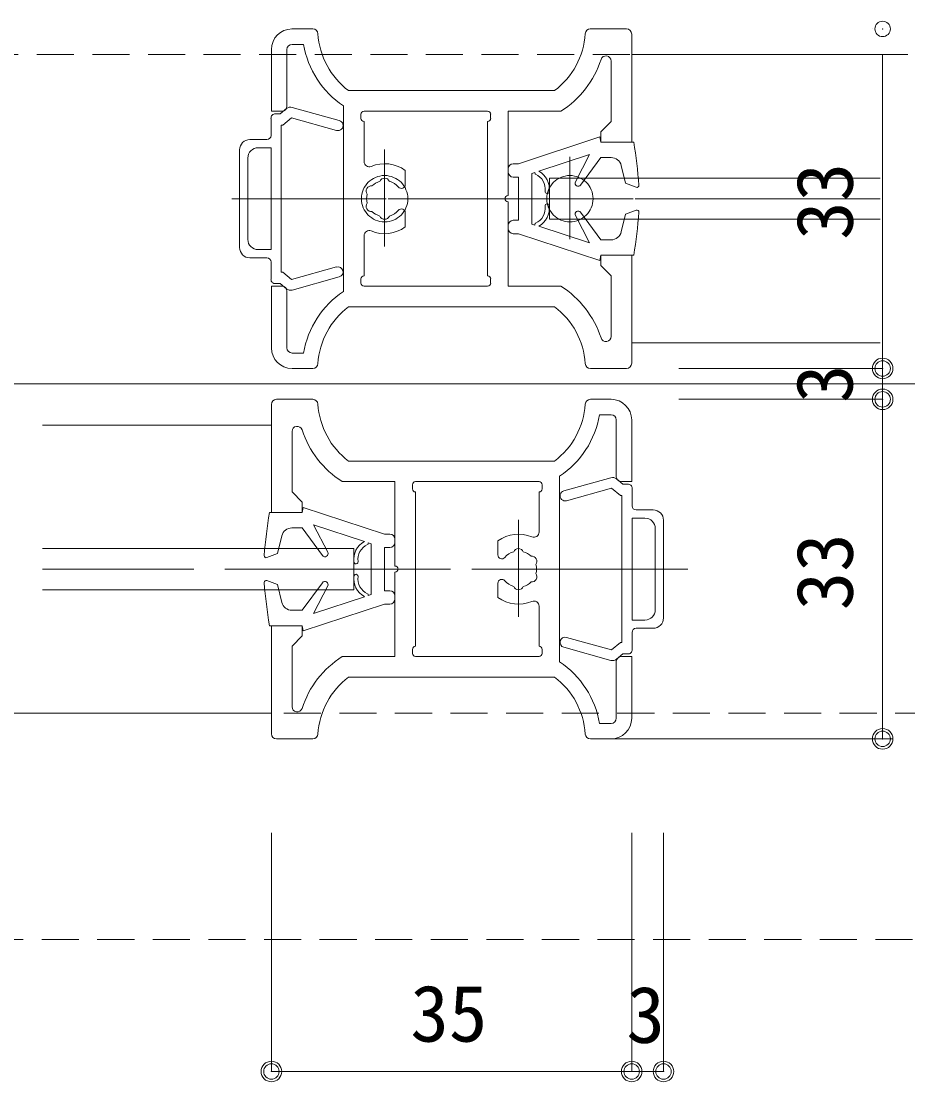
# Model space of a CAD drawing. Units: millimetres on the paper, enlarged 5 times, with parts at other scales. Extents: x -992 to 1008, y -685 to 700.
# Drawn here: x -296.3 to -152.7, y -353.1 to -181.3 of the extents above; entities that cross this region are included whole.
import ezdxf
from ezdxf.enums import TextEntityAlignment as Align

# ---------------------------------------------------------------- set-up
doc = ezdxf.new("R2010")
doc.units = ezdxf.units.MM
doc.header["$LTSCALE"] = 5
doc.header["$PDMODE"] = 32
doc.header["$PDSIZE"] = 2.5
for name, pattern in [('CHAIN1', [8, 5, -1, 1, -1]), ('DASHED1', [1.8, 1.2, -0.6]), ('DOUBLE_CHAIN1', [8.8, 5, -1, 0.6, -0.6, 0.6, -1])]:
    doc.linetypes.add(name, pattern=pattern)
doc.layers.add('2-0_18', color=7, linetype='Continuous', lineweight=18)
doc.styles.add('ＭＳ ゴシック', font='')
doc.styles.get('ＭＳ ゴシック').set_extended_font_data('MS Gothic')

msp = doc.modelspace()

# ---------------------------------------------------------------- linework, layer by layer
at = {"layer": '2-0_18', "lineweight": 20}
for p, q in [((-252.437, -182.599), (-249.038, -182.599)), ((-204.127, -182.599), (-198.231, -182.599)), ((-752.335, -240.099), (-49.747, -240.099)), ((-200.749, -297.599), (-155.118, -297.599))]:
    msp.add_line(p, q, dxfattribs=at)
at = {"layer": '2-0_18'}
for p, q in [((-252.416, -182.599), (-249.057, -182.599)), ((-204.109, -182.599), (-198.249, -182.599)), ((-197.416, -183.432), (-197.416, -200.932)), ((-250.54, -185.099), (-252.416, -185.099)), ((-255.749, -195.932), (-255.749, -185.932)), ((-253.249, -185.932), (-253.249, -195.099)), ((-157.172, -186.766), (-197.416, -186.766)), ((-200.749, -187.803), (-200.749, -197.599)), ((-209.916, -192.599), (-243.249, -192.599)), ((-253.287, -195.496), (-254.315, -196.349)), ((-244.758, -197.429), (-252.38, -195.302)), ((-244.083, -209.599), (-244.083, -195.071)), ((-255.815, -197.082), (-255.815, -197.349)), ((-255.815, -199.849), (-255.815, -197.349)), ((-254.083, -195.932), (-255.749, -195.932)), ((-254.315, -196.349), (-255.153, -196.349)), ((-253.915, -198.182), (-252.491, -197.001)), ((-252.491, -197.001), (-245.206, -199.034)), ((-241.25, -197.099), (-241.25, -196.432)), ((-240.75, -195.932), (-220.749, -195.932)), ((-220.25, -197.099), (-220.25, -196.432)), ((-217.416, -195.932), (-208.877, -195.932)), ((-217.416, -209.599), (-217.416, -195.932)), ((-254.148, -198.182), (-253.915, -198.182)), ((-254.148, -198.182), (-254.148, -222.016)), ((-240.75, -204.099), (-240.75, -197.599)), ((-220.749, -197.599), (-220.749, -222.599)), ((-256.482, -200.516), (-259.233, -200.516)), ((-260.9, -218.015), (-260.9, -202.182)), ((-257.9, -201.849), (-255.815, -201.849)), ((-255.815, -201.849), (-255.815, -218.349)), ((-259.567, -216.682), (-259.567, -203.516)), ((-216.583, -204.432), (-215.75, -204.432)), ((-205.679, -207.894), (-202.416, -203.432)), ((-202.416, -203.432), (-200.73, -203.432)), ((-234.083, -207.813), (-234.083, -205.516)), ((-213.583, -214.198), (-213.583, -206)), ((-215.75, -206.599), (-216.583, -206.599)), ((-215.75, -213.599), (-215.75, -206.614)), ((-157.172, -206.766), (-210.749, -206.766)), ((-210.749, -213.432), (-210.749, -206.766)), ((-244.083, -225.127), (-244.083, -210.599)), ((-217.416, -224.265), (-217.416, -210.599)), ((-234.083, -212.385), (-234.083, -214.681)), ((-206.528, -212.827), (-204.25, -217.269)), ((-202.416, -216.765), (-205.679, -212.304)), ((-198.416, -212.599), (-199.11, -215.488)), ((-196.7, -211.954), (-198.416, -212.599)), ((-216.583, -213.599), (-215.75, -213.599)), ((-213.083, -214.362), (-213.583, -214.198)), ((-213.083, -214.231), (-213.083, -214.362)), ((-204.25, -217.269), (-212.467, -214.565)), ((-210.749, -213.432), (-157.172, -213.432)), ((-240.75, -222.599), (-240.75, -216.099)), ((-215.75, -215.765), (-216.583, -215.765)), ((-202.583, -220.099), (-215.75, -215.765)), ((-200.73, -216.765), (-202.416, -216.765)), ((-256.482, -219.682), (-259.242, -219.682)), ((-257.9, -218.349), (-255.815, -218.349)), ((-202.416, -219.266), (-202.583, -220.099)), ((-202.416, -219.266), (-197.083, -219.266)), ((-202.416, -220.932), (-202.416, -219.266)), ((-197.416, -219.266), (-197.416, -236.765)), ((-255.815, -220.349), (-255.815, -221.516)), ((-255.815, -221.516), (-255.815, -223.177)), ((-200.749, -222.599), (-202.416, -220.932)), ((-252.38, -224.895), (-244.758, -222.769)), ((-241.25, -223.765), (-241.25, -223.099)), ((-220.25, -223.765), (-220.25, -223.099)), ((-200.749, -222.599), (-200.749, -232.395)), ((-255.749, -224.265), (-254.083, -224.265)), ((-255.749, -234.265), (-255.749, -224.265)), ((-255.152, -223.849), (-254.315, -223.849)), ((-254.315, -223.849), (-253.287, -224.702)), ((-220.749, -224.265), (-240.75, -224.265)), ((-208.877, -224.265), (-217.416, -224.265)), ((-253.249, -225.099), (-253.249, -234.265)), ((-243.249, -227.599), (-209.916, -227.599)), ((-197.416, -233.432), (-157.172, -233.432)), ((-252.416, -235.099), (-250.54, -235.099)), ((-249.057, -237.599), (-252.416, -237.599)), ((-198.249, -237.599), (-204.109, -237.599)), ((-255.749, -260.932), (-255.749, -243.432)), ((-254.916, -242.599), (-249.056, -242.599)), ((-204.109, -242.599), (-200.749, -242.599)), ((-200.749, -245.099), (-202.626, -245.099)), ((-255.749, -246.766), (-292.828, -246.766)), ((-199.916, -255.099), (-199.916, -245.932)), ((-197.416, -245.932), (-197.416, -255.932)), ((-252.416, -257.599), (-252.416, -247.803)), ((-209.916, -252.599), (-243.249, -252.599)), ((-232.416, -255.932), (-212.416, -255.932)), ((-209.082, -255.071), (-209.082, -269.599)), ((-200.785, -255.302), (-208.407, -257.429)), ((-198.85, -256.349), (-199.878, -255.496)), ((-197.416, -255.932), (-199.083, -255.932)), ((-252.416, -257.599), (-250.749, -259.266)), ((-232.916, -256.432), (-232.916, -257.099)), ((-232.416, -282.599), (-232.416, -257.599)), ((-212.416, -257.599), (-212.416, -264.099)), ((-211.916, -256.432), (-211.916, -257.099)), ((-198.013, -256.349), (-198.85, -256.349)), ((-197.35, -258.682), (-197.35, -257.021)), ((-250.749, -259.266), (-250.749, -260.932)), ((-199.017, -282.016), (-199.017, -258.182)), ((-197.35, -259.849), (-197.35, -258.682)), ((-250.749, -260.932), (-256.083, -260.932)), ((-196.683, -260.516), (-193.923, -260.516)), ((-195.265, -261.849), (-197.35, -261.849)), ((-197.35, -278.349), (-197.35, -261.849)), ((-192.265, -262.182), (-192.265, -278.016)), ((-252.435, -263.432), (-250.749, -263.432)), ((-250.749, -263.432), (-247.486, -267.894)), ((-237.416, -264.432), (-236.583, -264.432)), ((-193.599, -263.516), (-193.599, -276.682)), ((-239.583, -266), (-239.583, -274.198)), ((-219.083, -265.516), (-219.083, -267.813)), ((-242.416, -266.766), (-292.828, -266.766)), ((-242.416, -266.766), (-242.416, -273.432)), ((-236.583, -266.599), (-237.416, -266.599)), ((-237.416, -266.614), (-237.416, -273.599)), ((-235.749, -270.599), (-235.749, -284.265)), ((-209.082, -270.599), (-209.082, -285.127)), ((-254.749, -272.599), (-256.465, -271.954)), ((-254.056, -275.488), (-254.749, -272.599)), ((-247.486, -272.304), (-250.749, -276.765)), ((-248.916, -277.269), (-246.638, -272.827)), ((-219.083, -274.681), (-219.083, -272.385)), ((-292.828, -273.432), (-242.416, -273.432)), ((-240.698, -274.565), (-248.916, -277.269)), ((-239.583, -274.198), (-240.083, -274.362)), ((-240.083, -274.362), (-240.083, -274.231)), ((-237.416, -273.599), (-236.583, -273.599)), ((-237.416, -275.766), (-250.582, -280.099)), ((-236.583, -275.766), (-237.416, -275.766)), ((-212.416, -276.099), (-212.416, -282.599)), ((-250.749, -276.765), (-252.435, -276.765)), ((-255.749, -296.765), (-255.749, -279.266)), ((-250.582, -280.099), (-250.749, -279.266)), ((-195.265, -278.349), (-197.35, -278.349)), ((-196.683, -279.682), (-193.932, -279.682)), ((-200.674, -283.196), (-207.96, -281.164)), ((-197.35, -280.349), (-197.35, -282.849)), ((-252.416, -292.395), (-252.416, -282.599)), ((-232.916, -283.099), (-232.916, -283.765)), ((-211.916, -283.099), (-211.916, -283.765)), ((-208.407, -282.769), (-200.785, -284.896)), ((-199.251, -282.016), (-200.674, -283.196)), ((-199.017, -282.016), (-199.251, -282.016)), ((-197.35, -283.116), (-197.35, -282.849)), ((-235.749, -284.265), (-244.288, -284.265)), ((-212.416, -284.265), (-232.416, -284.265)), ((-199.916, -294.266), (-199.916, -285.099)), ((-199.878, -284.702), (-198.85, -283.849)), ((-199.083, -284.265), (-197.416, -284.265)), ((-198.85, -283.849), (-198.013, -283.849)), ((-197.416, -284.265), (-197.416, -294.266)), ((-243.249, -287.599), (-209.916, -287.599)), ((-292.828, -293.432), (-255.749, -293.432)), ((-202.626, -295.099), (-200.749, -295.099)), ((-249.056, -297.599), (-254.916, -297.599)), ((-200.749, -297.599), (-204.109, -297.599))]:
    msp.add_line(p, q, dxfattribs=at)
at = {"layer": '2-0_18', "color": 4}
for p, q in [((-156.785, -182.599), (-156.785, -182.599)), ((-156.785, -186.766), (-156.785, -237.599)), ((-156.785, -237.599), (-189.766, -237.599)), ((-156.785, -237.599), (-156.785, -242.599)), ((-156.785, -242.599), (-189.766, -242.599)), ((-156.785, -242.599), (-156.785, -297.599)), ((-156.785, -297.599), (-189.766, -297.599)), ((-255.749, -351.481), (-255.749, -312.796)), ((-197.416, -351.481), (-197.416, -312.796)), ((-192.265, -351.481), (-192.265, -312.796)), ((-255.749, -351.481), (-197.416, -351.481)), ((-197.416, -351.481), (-192.265, -351.481))]:
    msp.add_line(p, q, dxfattribs=at)
at = {"layer": '2-0_18', "linetype": 'DASHED1', "lineweight": 20}
for p, q in [((-752.731, -186.766), (-49.747, -186.766)), ((-49.747, -293.432), (-751.94, -293.432)), ((-751.94, -330.099), (-49.747, -330.099))]:
    msp.add_line(p, q, dxfattribs=at)
at = {"layer": '2-0_18', "linetype": 'DOUBLE_CHAIN1'}
for p, q in [((-244.083, -223.432), (-244.083, -196.765)), ((-209.082, -256.766), (-209.082, -283.432)), ((-215.749, -276.765), (-215.749, -263.432)), ((-239.082, -270.099), (-252.416, -270.099)), ((-209.082, -270.099), (-222.416, -270.099))]:
    msp.add_line(p, q, dxfattribs=at)
at = {"layer": '2-0_18', "linetype": 'CHAIN1'}
for p, q in [((-237.416, -202.123), (-237.416, -217.821)), ((-207.416, -203.328), (-207.416, -216.661)), ((-157.172, -210.099), (-264.858, -210.099)), ((-171.84, -210.099), (-253.507, -210.099)), ((-215.749, -262.123), (-215.749, -277.821)), ((-188.308, -270.099), (-292.828, -270.099)), ((-261.74, -270.099), (-207.577, -270.099))]:
    msp.add_line(p, q, dxfattribs=at)
at = {"layer": '2-0_18'}
for points in [[(-197.083, -200.932), (-202.416, -200.932), (-202.416, -199.266), (-200.749, -197.599)], [(-215.75, -204.432), (-202.583, -200.099), (-202.416, -200.932)], [(-212.467, -205.633), (-204.25, -202.928), (-206.528, -207.371)], [(-213.583, -206), (-213.083, -205.835), (-213.083, -205.966)], [(-199.11, -204.71), (-198.416, -207.599), (-196.7, -208.244)], [(-245.206, -221.163), (-252.491, -223.196), (-253.915, -222.016), (-254.148, -222.016)], [(-244.288, -255.932), (-235.749, -255.932), (-235.749, -269.599)], [(-207.96, -259.034), (-200.674, -257.002), (-199.251, -258.182), (-199.017, -258.182)], [(-250.749, -260.932), (-250.582, -260.099), (-237.416, -264.432)], [(-246.638, -267.371), (-248.916, -262.928), (-240.698, -265.633)], [(-256.465, -268.244), (-254.749, -267.599), (-254.056, -264.71)], [(-240.083, -265.966), (-240.083, -265.836), (-239.583, -266)], [(-256.083, -279.266), (-250.749, -279.266), (-250.749, -280.932), (-252.416, -282.599)]]:
    msp.add_lwpolyline(points, dxfattribs=at)
at = {"layer": '2-0_18', "linetype": 'DOUBLE_CHAIN1'}
for centre in [(-237.416, -210.099), (-207.416, -210.099)]:
    msp.add_circle(centre, 3.75, dxfattribs=at)
at = {"layer": '2-0_18', "color": 4}
for centre in [(-156.785, -237.599), (-156.785, -242.599), (-156.785, -297.599), (-255.749, -351.481), (-197.416, -351.481), (-192.265, -351.481)]:
    msp.add_circle(centre, 1.667, dxfattribs=at)
at = {"layer": '2-0_18'}
for centre, radius, start, end in [((-252.416, -185.932), 3.333, 90, 180), ((-249.057, -183.432), 0.833, 3.58331, 90), ((-235.749, -182.599), 12.5, 183.58331, 233.13009), ((-217.416, -182.599), 12.5, 306.86988, 356.41667), ((-204.109, -183.432), 0.833, 90, 176.41667), ((-198.249, -183.432), 0.833, 0, 90), ((-252.416, -185.932), 0.833, 90, 180), ((-235.749, -182.599), 15, 189.59405, 236.251), ((-201.583, -187.803), 0.833, 0, 161.80511), ((-217.416, -182.599), 15.833, 302.63688, 341.80511), ((-254.083, -195.099), 0.833, 270, 0), ((-252.649, -196.265), 1, 74.41074, 129.67924), ((-255.153, -197.018), 0.667, 83.74692, 185.47778), ((-244.982, -198.232), 0.833, 254.41073, 74.41074), ((-240.75, -196.432), 0.5, 90, 180), ((-240.75, -197.099), 0.5, 180, 270), ((-220.749, -196.432), 0.5, 0, 90), ((-220.749, -197.099), 0.5, 270, 0), ((-259.233, -202.182), 1.667, 90, 180), ((-256.482, -199.849), 0.667, 270, 0), ((-279.339, -214.286), 83.333, 4.39027, 9.22102), ((-257.9, -203.516), 1.667, 90, 180), ((-239.916, -204.099), 0.833, 180, 292.61985), ((-237.416, -210.099), 5.667, 53.96811, 112.61985), ((-216.583, -205.266), 0.833, 90, 180), ((-200.73, -205.099), 1.667, 13.49573, 90), ((-216.583, -205.766), 0.833, 180, 270), ((-212.916, -205.966), 0.167, 180, 245.68424), ((-214.083, -208.548), 2.667, 352.65043, 65.68425), ((-214.083, -208.548), 3.333, 352.65043, 61.00494), ((-237.416, -210.099), 2.917, 105.35887, 134.64111), ((-237.416, -207.599), 0.833, 22.02431, 157.97567), ((-237.416, -210.099), 2.917, 40.1841, 74.64111), ((-234.709, -207.813), 0.626, 220.18409, 0), ((-206.083, -207.599), 0.5, 152.84901, 323.82075), ((-239.581, -208.849), 0.833, 82.02431, 217.97567), ((-237.416, -210.099), 2.917, 165.35887, 194.64111), ((-211.108, -208.932), 0.333, 172.65043, 352.65043), ((-196.583, -207.932), 0.333, 249.3903, 4.39027), ((-239.581, -211.349), 0.833, 142.0243, 277.97567), ((-217.416, -210.099), 0.5, 90, 270), ((-214.083, -211.649), 2.667, 294.31573, 7.34955), ((-214.083, -211.649), 3.333, 298.99504, 7.34955), ((-211.108, -211.266), 0.333, 7.34955, 187.34954), ((-237.416, -210.099), 2.917, 225.35887, 254.64111), ((-237.416, -212.599), 0.833, 202.0243, 337.97567), ((-237.416, -210.099), 2.917, 285.35887, 319.81588), ((-234.709, -212.385), 0.626, 0, 139.81588), ((-206.083, -212.599), 0.5, 36.17923, 207.15097), ((-279.339, -205.912), 83.333, 350.77896, 355.60971), ((-196.583, -212.266), 0.333, 355.60971, 110.60968), ((-237.416, -210.099), 5.667, 247.38012, 306.03187), ((-216.583, -214.432), 0.833, 90, 180), ((-212.916, -214.231), 0.167, 114.31573, 180), ((-239.916, -216.099), 0.833, 67.38013, 180), ((-216.583, -214.932), 0.833, 180, 270), ((-200.73, -215.099), 1.667, 270, 346.50425), ((-259.233, -218.015), 1.667, 180, 270), ((-257.9, -216.682), 1.667, 180, 270), ((-256.482, -220.349), 0.667, 0, 90), ((-244.982, -221.966), 0.833, 285.58924, 105.58924), ((-255.152, -223.183), 0.667, 179.46746, 274.039), ((-240.75, -223.099), 0.5, 90, 180), ((-220.749, -223.099), 0.5, 0, 90), ((-254.083, -225.099), 0.833, 0, 90), ((-252.649, -223.932), 1, 230.32073, 285.58924), ((-240.75, -223.765), 0.5, 180, 270), ((-220.749, -223.765), 0.5, 270, 0), ((-217.416, -237.599), 15.833, 18.19487, 57.3631), ((-235.749, -237.599), 15, 123.74897, 170.40592), ((-235.749, -237.599), 12.5, 126.86988, 176.41667), ((-217.416, -237.599), 12.5, 3.58331, 53.1301), ((-201.583, -232.395), 0.833, 198.19487, 0), ((-252.416, -234.265), 3.333, 180, 270), ((-252.416, -234.265), 0.833, 180, 270), ((-249.057, -236.765), 0.833, 270, 356.41667), ((-204.109, -236.765), 0.833, 183.58331, 270), ((-198.249, -236.765), 0.833, 270, 0), ((-254.916, -243.432), 0.833, 90, 180), ((-249.056, -243.432), 0.833, 3.58331, 90), ((-235.749, -242.599), 12.5, 183.58331, 233.13009), ((-217.416, -242.599), 12.5, 306.86988, 356.41667), ((-204.109, -243.432), 0.833, 90, 176.41667), ((-200.749, -245.932), 3.333, 0, 90), ((-217.416, -242.599), 15, 303.74897, 350.40592), ((-200.749, -245.932), 0.833, 0, 90), ((-251.582, -247.803), 0.833, 18.19487, 180), ((-235.749, -242.599), 15.833, 198.19487, 237.36309), ((-232.416, -256.432), 0.5, 90, 180), ((-212.416, -256.432), 0.5, 0, 90), ((-200.517, -256.266), 1, 50.32074, 105.58924), ((-199.083, -255.099), 0.833, 180, 270), ((-232.416, -257.099), 0.5, 180, 270), ((-212.416, -257.099), 0.5, 270, 0), ((-208.183, -258.232), 0.833, 105.58924, 285.58924), ((-198.013, -257.015), 0.667, 359.46746, 94.039), ((-173.826, -274.286), 83.333, 170.77896, 175.60971), ((-196.683, -259.849), 0.667, 180, 270), ((-193.932, -262.182), 1.667, 0, 90), ((-195.265, -263.516), 1.667, 0, 90), ((-252.435, -265.099), 1.667, 90, 166.50425), ((-236.583, -265.266), 0.833, 0, 90), ((-215.749, -270.099), 5.667, 67.38013, 126.03187), ((-213.249, -264.099), 0.833, 247.38012, 0), ((-239.082, -268.548), 3.333, 118.99504, 187.34954), ((-239.082, -268.548), 2.667, 114.31573, 187.34954), ((-240.249, -265.966), 0.167, 294.31573, 0), ((-236.583, -265.766), 0.833, 270, 0), ((-256.582, -267.932), 0.333, 175.60971, 290.60968), ((-247.082, -267.599), 0.5, 216.17922, 27.15097), ((-218.456, -267.813), 0.626, 180, 319.81588), ((-215.749, -270.099), 2.917, 105.35887, 139.81588), ((-215.749, -267.599), 0.833, 22.02431, 157.97567), ((-215.749, -270.099), 2.917, 45.35887, 74.64111), ((-242.058, -268.932), 0.333, 187.34954, 7.34955), ((-235.749, -270.099), 0.5, 270, 90), ((-213.584, -268.849), 0.833, 322.0243, 97.97568), ((-215.749, -270.099), 2.917, 345.35887, 14.64111), ((-239.082, -271.649), 3.333, 172.65043, 241.00494), ((-242.058, -271.266), 0.333, 352.65043, 172.65043), ((-239.082, -271.649), 2.667, 172.65043, 245.68424), ((-213.584, -271.349), 0.833, 262.0243, 37.97568), ((-256.582, -272.266), 0.333, 69.3903, 184.39027), ((-173.826, -265.912), 83.333, 184.39027, 189.22102), ((-247.082, -272.599), 0.5, 332.84901, 143.82075), ((-218.456, -272.385), 0.626, 40.1841, 180), ((-215.749, -270.099), 2.917, 220.18409, 254.64111), ((-215.749, -272.599), 0.833, 202.0243, 337.97567), ((-215.749, -270.099), 2.917, 285.35887, 314.64111), ((-240.249, -274.231), 0.167, 0, 65.68425), ((-236.583, -274.432), 0.833, 0, 90), ((-215.749, -270.099), 5.667, 233.9681, 292.61985), ((-252.435, -275.099), 1.667, 193.49572, 270), ((-236.583, -274.932), 0.833, 270, 0), ((-213.249, -276.099), 0.833, 0, 112.61985), ((-195.265, -276.682), 1.667, 270, 0), ((-193.932, -278.016), 1.667, 270, 0), ((-196.683, -280.349), 0.667, 90, 180), ((-208.183, -281.966), 0.833, 74.41074, 254.41073), ((-232.416, -283.099), 0.5, 90, 180), ((-212.416, -283.099), 0.5, 0, 90), ((-198.013, -283.18), 0.667, 263.74691, 5.47778), ((-235.749, -297.599), 15.833, 122.63688, 161.80511), ((-232.416, -283.765), 0.5, 180, 270), ((-212.416, -283.765), 0.5, 270, 0), ((-217.416, -297.599), 15, 9.59406, 56.25101), ((-200.517, -283.932), 1, 254.41073, 309.67924), ((-199.083, -285.099), 0.833, 90, 180), ((-235.749, -297.599), 12.5, 126.86988, 176.41667), ((-217.416, -297.599), 12.5, 3.58331, 53.1301), ((-251.582, -292.395), 0.833, 180, 341.80511), ((-200.749, -294.266), 0.833, 270, 0), ((-200.749, -294.266), 3.333, 270, 0), ((-254.916, -296.765), 0.833, 180, 270), ((-249.056, -296.765), 0.833, 270, 356.41667), ((-204.109, -296.765), 0.833, 183.58331, 270)]:
    msp.add_arc(centre, radius, start, end, dxfattribs=at)
at = {"layer": '2-0_18', "color": 4}
msp.add_arc((-156.785, -182.599), 1.667, 180, 180.00573, dxfattribs=at)
at = {"layer": '2-0_18', "color": 5}
for p in [(-156.785, -182.599), (-156.785, -237.599), (-156.785, -242.599), (-156.785, -297.599), (-255.749, -351.481), (-197.416, -351.481), (-192.265, -351.481)]:
    msp.add_point(p, dxfattribs=at)

# ---------------------------------------------------------------- texts
at = {"layer": '2-0_18', "style": 'ＭＳ ゴシック'}
for s, p in [('33', (-158.87, -216.76)), ('3', (-158.899, -243.169)), ('33', (-158.868, -276.766))]:
    msp.add_text(s, height=9.164, rotation=90, dxfattribs=at).set_placement(p, align=Align.BOTTOM_LEFT)
for s, p in [('35', (-233.249, -349.397)), ('3', (-198.268, -349.598))]:
    msp.add_text(s, height=9.164, dxfattribs=at).set_placement(p, align=Align.BOTTOM_LEFT)

doc.saveas('drawing.dxf')
